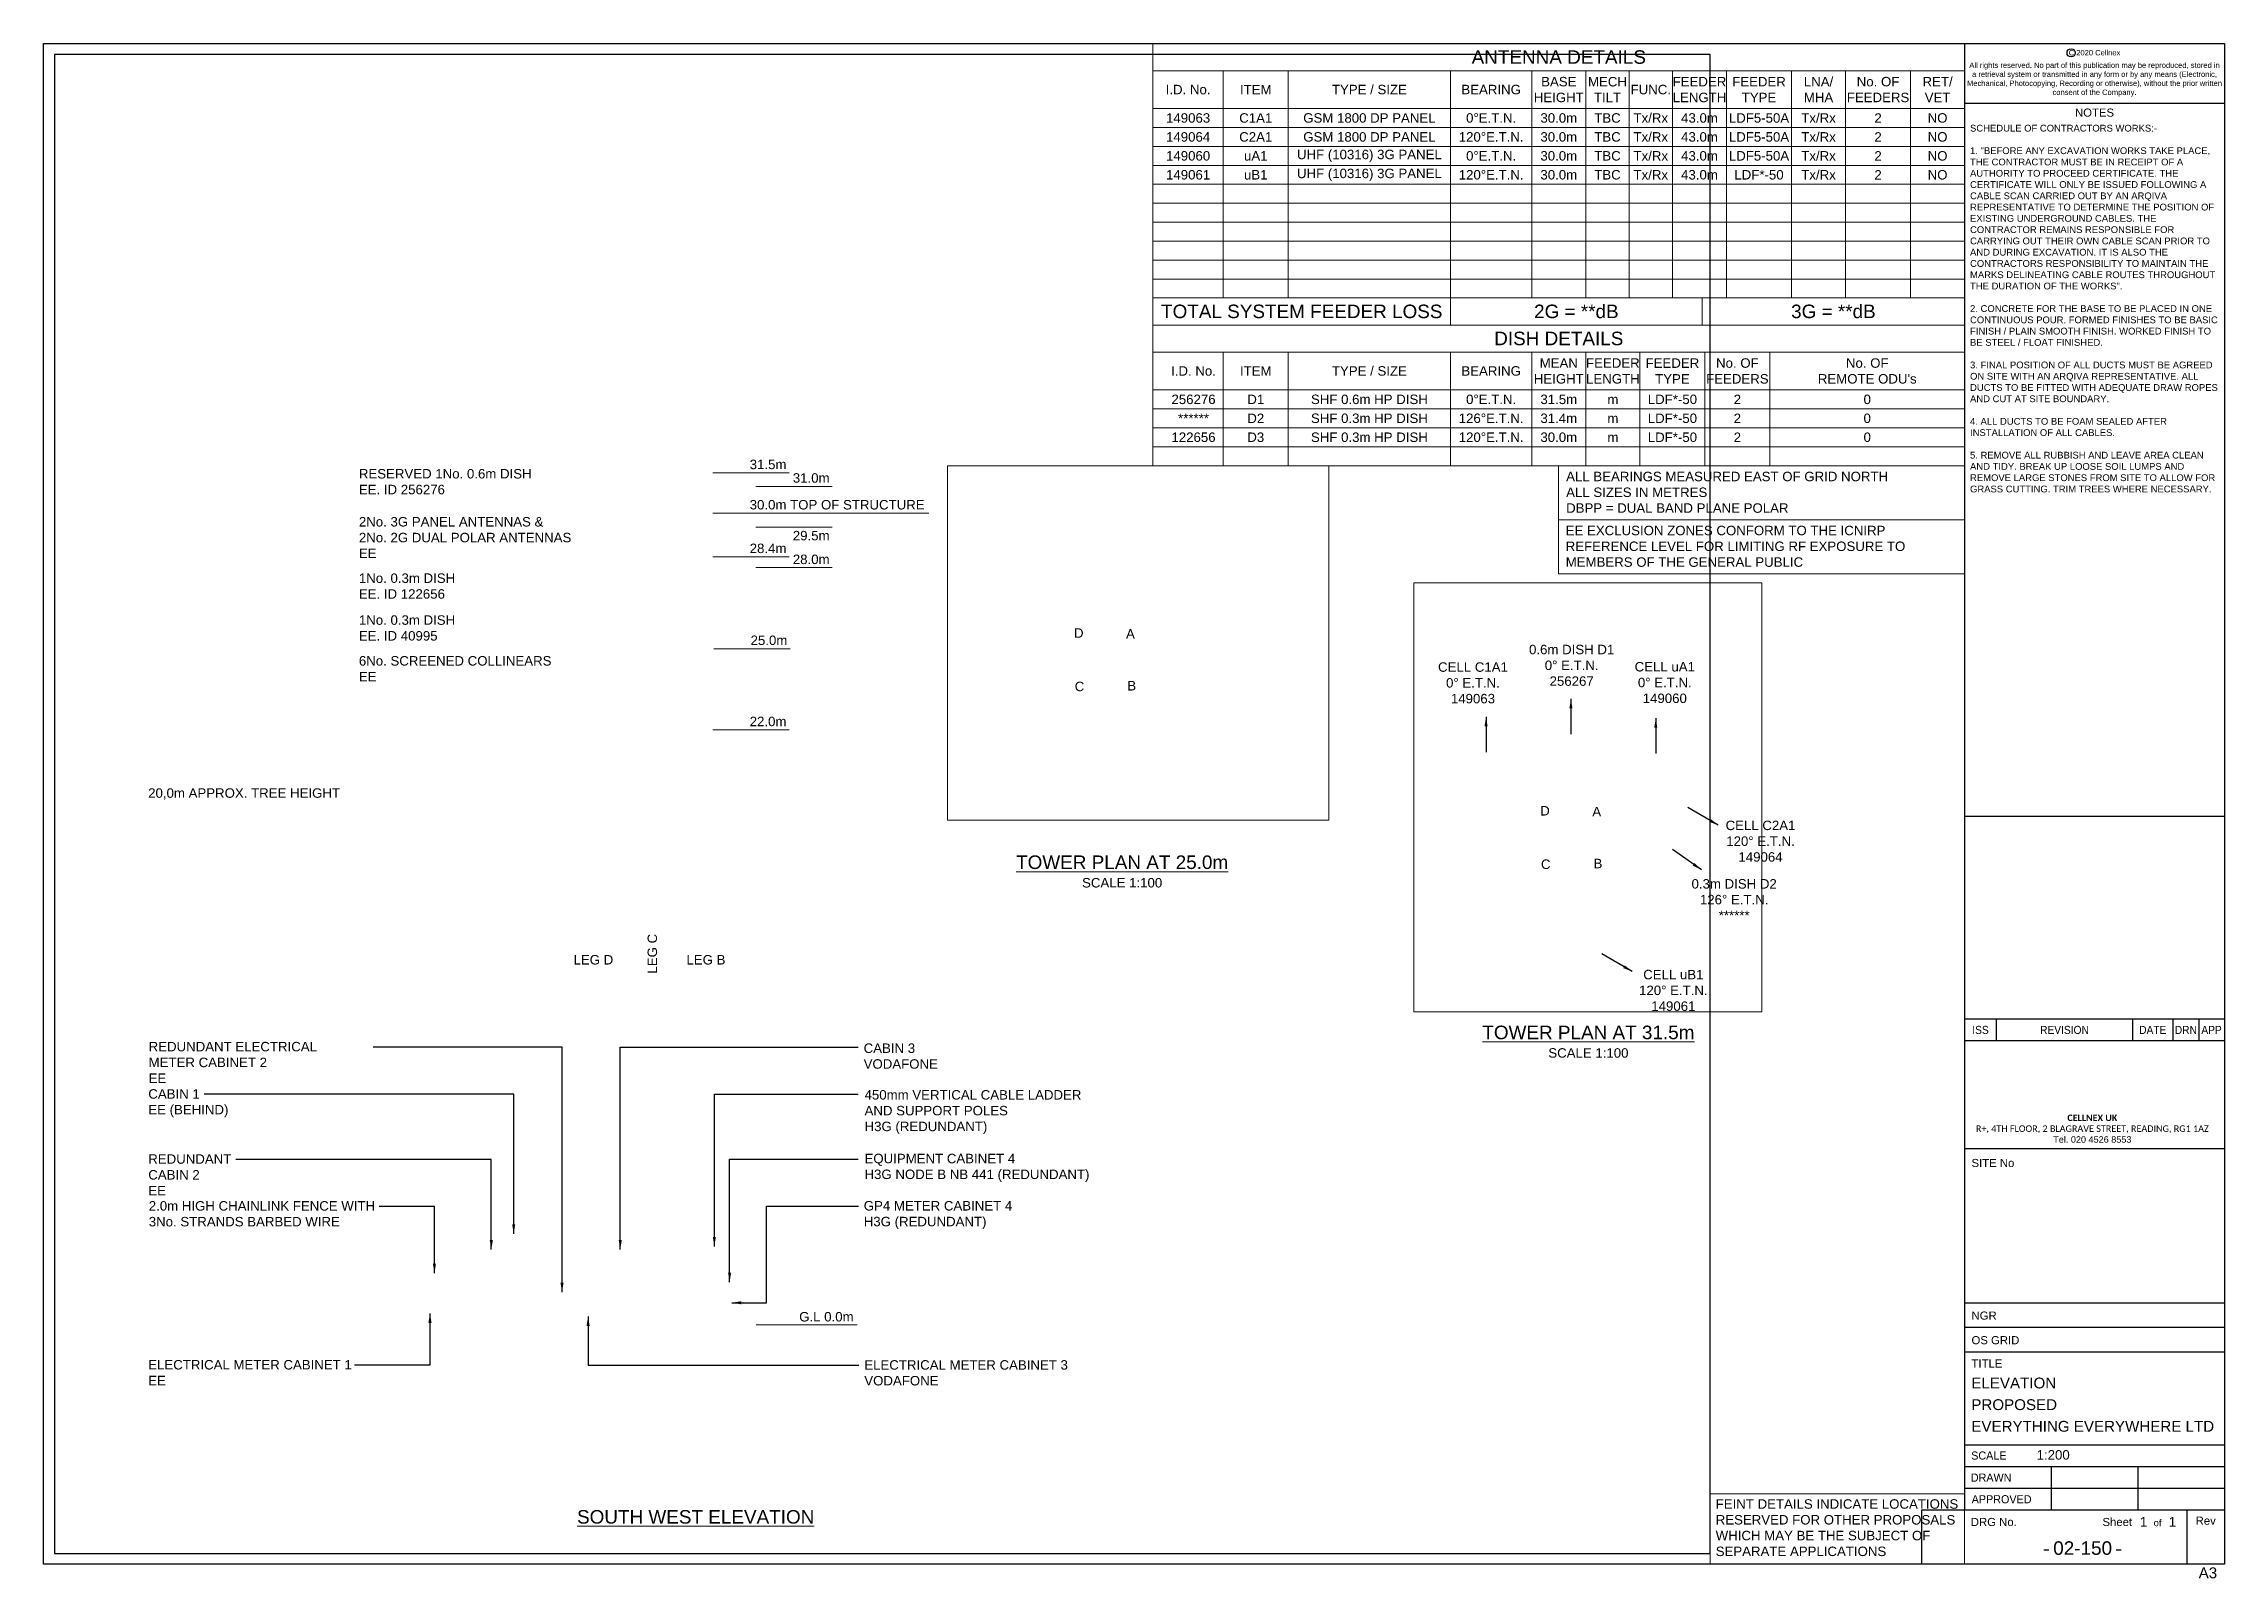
# Paper-space layout '02-150 EE ELEVATION' of a CAD drawing. Header units: millimetres. Extents: x 0 to 403, y -3 to 281.
import ezdxf
from ezdxf.enums import TextEntityAlignment as Align

# ---------------------------------------------------------------- set-up
doc = ezdxf.new("R2010")
doc.units = ezdxf.units.MM
doc.header["$LTSCALE"] = 30
doc.layers.add('ACAD ENTITIES HIDDEN', color=7, linetype='Continuous')
doc.layers.add('BORDER', color=7, linetype='Continuous', lineweight=25)
doc.layers.add('TEXT AND DIMENSIONS', color=7, linetype='Continuous', lineweight=13)
doc.layers.add('VIEWPORTS', color=7, linetype='Continuous', plot=False)
doc.styles.add('textstyle3', font='arial.ttf')
doc.styles.add('textstyle4', font='arial.ttf', dxfattribs={"width": 0.9})
doc.styles.add('textstyle5', font='arial.ttf', dxfattribs={"width": 0.95})
doc.dimstyles.new('QCADDimStyle', dxfattribs={"dimtxt": 1.75, "dimasz": 1.75, "dimexe": 1.75, "dimexo": 1.75, "dimgap": 0.75, "dimtad": 1, "dimtoh": 1, "dimzin": 12, "dimdsep": 46, "dimtxsty": 'Standard', "dimcen": 0.09, "dimclrt": 256, "dimazin": 3, "dimtfac": 1, "dimtdec": 4, "dimtofl": 0, "dimtmove": 2, "dimatfit": 3, "dimfxl": 1, "dimtolj": 1, "dimtzin": 0, "dimarcsym": 0})

# ---------------------------------------------------------------- blocks, each defined once
blk = doc.blocks.new('CELLNEX A3MAS')
at = {"layer": 'BORDER'}
for p, q in [((0, 281), (403, 281)), ((0, 0), (0, 281)), ((355, 281), (355, 10)), ((403, 281), (403, 0)), ((355, 270), (403, 270)), ((355, 138.24), (403, 138.24)), ((403, 100.74), (355, 100.74)), ((403, 96.74), (355, 96.74)), ((360.85, 100.74), (360.85, 96.74)), ((386.04, 100.74), (386.04, 96.74)), ((393.5, 100.74), (393.5, 96.74)), ((398.25, 100.74), (398.25, 96.74)), ((403, 76.74), (355, 76.74)), ((403, 48.21), (355, 48.21)), ((403, 43.71), (355, 43.71)), ((403, 39.21), (355, 39.21)), ((403, 22), (355, 22)), ((403, 18), (355, 18)), ((371, 18), (371, 10)), ((387, 18), (387, 10)), ((403, 14), (355, 14)), ((403, 10), (347, 10)), ((347, 10), (347, 0)), ((396.05, 10), (396.05, 0)), ((403, 0), (0, 0))]:
    blk.add_line(p, q, dxfattribs=at)
at = {"layer": 'BORDER', "const_width": 0.25}
for points in [[(369.61, 2.64), (370.61, 2.64)], [(382.95, 2.64), (383.95, 2.64)]]:
    blk.add_lwpolyline(points, dxfattribs=at)
at = {"layer": 'BORDER'}
blk.add_circle((374.68, 279.3), 0.764, dxfattribs=at)
at = {"layer": 'BORDER', "style": 'textstyle3'}
blk.add_text('NOTES', height=1.5, dxfattribs=at).set_placement((379, 267.5), align=Align.CENTER)
at = {"layer": 'BORDER'}
for s, style, width, p in [('ISS', 'textstyle4', 0.9, (357.93, 98.73)), ('REVISION', 'textstyle4', 0.9, (373.45, 98.73)), ('DATE', 'textstyle4', 0.9, (389.77, 98.73)), ('DRN', 'textstyle4', 0.9, (395.88, 98.73)), ('APP', 'textstyle4', 0.9, (400.63, 98.73)), ('DRAWN', 'textstyle5', 0.95, (359.9, 16)), ('APPROVED', 'textstyle5', 0.95, (361.83, 12))]:
    blk.add_text(s, height=1.5, dxfattribs=dict(at, style=style, width=width)).set_placement(p, align=Align.MIDDLE_CENTER)
at = {"layer": 'BORDER', "style": 'textstyle3'}
for s, p in [('SITE No', (356.27, 73.39)), ('NGR', (356.27, 45.19)), ('OS GRID', (356.27, 40.64)), ('TITLE', (356.27, 36.33)), ('DRG No.', (356.14, 7.05))]:
    blk.add_text(s, height=1.5, dxfattribs=at).set_placement(p)
at = {"layer": 'BORDER', "style": 'textstyle5', "width": 0.95}
blk.add_text('SCALE', height=1.5, dxfattribs=at).set_placement((356.21, 19.33))
at = {"layer": 'BORDER', "style": 'textstyle3'}
for s, height, p in [('Sheet', 1.5, (383.21, 7.83)), ('of', 1.25, (390.65, 7.67)), ('Rev', 1.5, (399.55, 8.03))]:
    blk.add_text(s, height=height, dxfattribs=at).set_placement(p, align=Align.MIDDLE)
for s, insert, char_height, attachment_point in [('C 2020 Cellnex', (379, 279.82), 1, 2), ('A3', (399.96, -1.61), 2, 5)]:
    blk.add_mtext(s, dxfattribs=dict(at, insert=insert, char_height=char_height, attachment_point=attachment_point))
at = {"layer": 'BORDER', "attachment_point": 1, "style": 'textstyle3'}
for s, insert, char_height, width in [('\\pxqc;All rights reserved. No part of this publication may be reproduced, stored in a retrieval system or transmitted in any form or by any means (Electronic, Mechanical, Photocopying, Recording or otherwise), without the prior written consent of the Company.', (355.5, 277.51), 1, 47), ('\\pxsm1,qc;{\\fCalibri|b1|i0|c0|p34;CELLNEX UK\\P\\fCalibri|b0|i0|c0|p34;R+, 4TH FLOOR, 2 BLAGRAVE STREET, READING, RG1 1AZ \\P}Tel. 020 4526 8553', (356.94, 83.09), 1.2, 43.3154)]:
    blk.add_mtext(s, dxfattribs=dict(at, insert=insert, char_height=char_height, width=width))
at = {"layer": 'BORDER', "style": 'textstyle3'}
for tag, p, height in [('TITLE1', (356.24, 32.48), 2), ('TITLE2', (356.24, 28.48), 2), ('TITLE3', (356.24, 24.48), 2), ('SCALE', (368.3, 19.33), 1.75)]:
    blk.add_attdef(tag, p, '', height=height, dxfattribs=at)
for tag, height, p in [('SHTNO', 1.8, (388.07, 7.83)), ('SHTOF', 1.8, (393.4, 7.83)), ('USERIDCATEGORY', 2.5, (376.81, 2.98))]:
    blk.add_attdef(tag, text='', height=height, dxfattribs=at).set_placement(p, align=Align.MIDDLE)

psp = doc.layouts.new('02-150 EE ELEVATION')

# ---------------------------------------------------------------- linework, layer by layer
at = {"layer": 'TEXT AND DIMENSIONS'}
for p, q in [((205, 281), (205, 203)), ((205, 276), (355, 276)), ((218, 234), (218, 276)), ((230, 234), (230, 276)), ((260, 229), (260, 276)), ((275, 234), (275, 276)), ((285, 234), (285, 276)), ((293, 234), (293, 276)), ((301, 234), (301, 276)), ((311, 234), (311, 276)), ((323, 234), (323, 276)), ((333, 234), (333, 276)), ((345, 234), (345, 276)), ((205, 269), (355, 269)), ((205, 265.5), (355, 265.5)), ((205, 262), (355, 262)), ((205, 258.5), (355, 258.5)), ((205, 255), (355, 255)), ((205, 251.5), (355, 251.5)), ((205, 248), (355, 248)), ((205, 244.5), (355, 244.5)), ((205, 241), (355, 241)), ((205, 237.5), (355, 237.5)), ((205, 234), (355, 234)), ((205, 234), (355, 234)), ((306.5, 229), (306.5, 234)), ((205, 229), (355, 229)), ((205, 224), (355, 224)), ((218, 224), (218, 203)), ((230, 224), (230, 203)), ((260, 224), (260, 203)), ((275, 203), (275, 224)), ((285, 203), (285, 224)), ((295, 203), (295, 224)), ((307, 203), (307, 224)), ((319, 203), (319, 224)), ((205, 217), (355, 217)), ((205, 213.5), (355, 213.5)), ((205, 210), (355, 210)), ((205, 206.5), (355, 206.5)), ((137.77, 201.68), (123.65, 201.68)), ((205, 203), (355, 203)), ((279.94, 182.99), (279.94, 203)), ((145.74, 199.18), (131.62, 199.18)), ((163.56, 194.22), (123.65, 194.22)), ((145.74, 191.67), (131.62, 191.67)), ((355, 193.02), (279.94, 193.02)), ((137.77, 186.17), (123.65, 186.17)), ((145.74, 184.17), (131.62, 184.17)), ((279.94, 182.99), (355, 182.99)), ((137.95, 169.18), (123.83, 169.18)), ((137.77, 154.18), (123.65, 154.18)), ((150.35, 44.25), (131.69, 44.25)), ((355, 13), (308, 13)), ((308, 13), (308, 0))]:
    psp.add_line(p, q, dxfattribs=at)
at = {"layer": 'VIEWPORTS'}
psp.add_lwpolyline([(2, 279), (2, 2), (282, 2), (282, 2), (308, 2), (308, 279)], close=True, dxfattribs=at)

# ---------------------------------------------------------------- block references
at = {"layer": 'BORDER'}
psp.add_blockref('CELLNEX A3MAS', (0, 0), dxfattribs=at).add_auto_attribs({'USERIDCATEGORY': '02-150', 'SCALE': '1:200', 'SHTNO': '1', 'SHTOF': '1', 'TITLE1': 'ELEVATION', 'TITLE2': 'PROPOSED', 'TITLE3': 'EVERYTHING EVERYWHERE LTD'})

# ---------------------------------------------------------------- texts
at = {"layer": 'ACAD ENTITIES HIDDEN', "insert": (356, 266), "char_height": 1.25, "width": 46, "attachment_point": 1, "style": 'textstyle3'}
psp.add_mtext('SCHEDULE OF CONTRACTORS WORKS:-\\P\\P1. "BEFORE ANY EXCAVATION WORKS TAKE PLACE, THE CONTRACTOR MUST BE IN RECEIPT OF A AUTHORITY TO PROCEED CERTIFICATE. THE CERTIFICATE WILL ONLY BE ISSUED FOLLOWING A CABLE SCAN CARRIED OUT BY AN ARQIVA REPRESENTATIVE TO DETERMINE THE POSITION OF EXISTING UNDERGROUND CABLES. THE CONTRACTOR REMAINS RESPONSIBLE FOR CARRYING OUT THEIR OWN CABLE SCAN PRIOR TO AND DURING EXCAVATION. IT IS ALSO THE CONTRACTORS RESPONSIBILITY TO MAINTAIN THE MARKS DELINEATING CABLE ROUTES THROUGHOUT THE DURATION OF THE WORKS".\\P\\P2. CONCRETE FOR THE BASE TO BE PLACED IN ONE CONTINUOUS POUR. FORMED FINISHES TO BE BASIC FINISH / PLAIN SMOOTH FINISH. WORKED FINISH TO BE STEEL / FLOAT FINISHED.\\P\\P3. FINAL POSITION OF ALL DUCTS MUST BE AGREED ON SITE WITH AN ARQIVA REPRESENTATIVE. ALL DUCTS TO BE FITTED WITH ADEQUATE DRAW ROPES AND CUT AT SITE BOUNDARY.\\P\\P4. ALL DUCTS TO BE FOAM SEALED AFTER INSTALLATION OF ALL CABLES.\\P\\P5. REMOVE ALL RUBBISH AND LEAVE AREA CLEAN AND TIDY. BREAK UP LOOSE SOIL LUMPS AND REMOVE LARGE STONES FROM SITE TO ALLOW FOR GRASS CUTTING. TRIM TREES WHERE NECESSARY.', dxfattribs=at)
at = {"layer": 'ACAD ENTITIES HIDDEN', "char_height": 1.75, "attachment_point": 5, "style": 'textstyle3'}
for s, insert in [('******', (212.5, 211.75)), ('D2', (224, 211.75)), ('SHF 0.3m HP DISH', (245, 211.75)), ('126°E.T.N.', (267.5, 211.75)), ('31.4m', (280, 211.75)), ('m', (290, 211.75)), ('LDF*-50', (301, 211.75)), ('2', (313, 211.75)), ('0', (337, 211.75)), ('{\\fArial|b0|i0|c238|p34;0.}3{\\fArial|b0|i0|c238|p34;m DISH D}2{\\fArial|b0|i0|c238|p34;\\P}126{\\fArial|b0|i0|c238|p34;%%D E.T.N.\\P**}*{\\fArial|b0|i0|c238|p34;***}', (312.41, 122.81))]:
    psp.add_mtext(s, dxfattribs=dict(at, insert=insert))
at = {"layer": 'TEXT AND DIMENSIONS', "style": 'textstyle3'}
for s, insert, char_height, attachment_point in [('ANTENNA DETAILS', (280, 278.5), 2.5, 5), ('BASE\\PHEIGHT', (280, 272.5), 1.75, 5), ('MECH\\PTILT', (289, 272.5), 1.75, 5), ('FEEDER\\PLENGTH', (306, 272.5), 1.75, 5), ('FEEDER\\PTYPE', (317, 272.5), 1.75, 5), ('LNA/\\PMHA', (328, 272.5), 1.75, 5), ('No. OF\\PFEEDERS', (339, 272.5), 1.75, 5), ('RET/\\PVET', (350, 272.5), 1.75, 5), ('I.D. No.', (211.5, 272.5), 1.75, 5), ('ITEM', (224, 272.5), 1.75, 5), ('TYPE / SIZE', (245, 272.5), 1.75, 5), ('BEARING', (267.5, 272.5), 1.75, 5), ('FUNC.', (297, 272.5), 1.75, 5), ('149063', (211.5, 267.25), 1.75, 5), ('C1A1', (224, 267.25), 1.75, 5), ('GSM 1800 DP PANEL', (245, 267.25), 1.75, 5), ('0°E.T.N.', (267.5, 267.25), 1.75, 5), ('30.0m', (280, 267.25), 1.75, 5), ('TBC', (289, 267.25), 1.75, 5), ('Tx/Rx', (297, 267.25), 1.75, 5), ('43.0m', (306, 267.25), 1.75, 5), ('LDF5-50A', (317, 267.25), 1.75, 5), ('Tx/Rx', (328, 267.25), 1.75, 5), ('2', (339, 267.25), 1.75, 5), ('NO', (350, 267.25), 1.75, 5), ('149064', (211.5, 263.75), 1.75, 5), ('C2A1', (224, 263.75), 1.75, 5), ('GSM 1800 DP PANEL', (245, 263.75), 1.75, 5), ('120°E.T.N.', (267.5, 263.75), 1.75, 5), ('30.0m', (280, 263.75), 1.75, 5), ('TBC', (289, 263.75), 1.75, 5), ('Tx/Rx', (297, 263.75), 1.75, 5), ('43.0m', (306, 263.75), 1.75, 5), ('LDF5-50A', (317, 263.75), 1.75, 5), ('Tx/Rx', (328, 263.75), 1.75, 5), ('2', (339, 263.75), 1.75, 5), ('NO', (350, 263.75), 1.75, 5), ('149060', (211.5, 260.25), 1.75, 5), ('uA1', (224, 260.25), 1.75, 5), ('UHF (10316) 3G PANEL', (245, 260.25), 1.75, 5), ('UHF (10316) 3G PANEL', (245, 256.75), 1.75, 5), ('0°E.T.N.', (267.5, 260.25), 1.75, 5), ('30.0m', (280, 260.25), 1.75, 5), ('TBC', (289, 260.25), 1.75, 5), ('Tx/Rx', (297, 260.25), 1.75, 5), ('43.0m', (306, 260.25), 1.75, 5), ('LDF5-50A', (317, 260.25), 1.75, 5), ('Tx/Rx', (328, 260.25), 1.75, 5), ('2', (339, 260.25), 1.75, 5), ('NO', (350, 260.25), 1.75, 5), ('149061', (211.5, 256.75), 1.75, 5), ('uB1', (224, 256.75), 1.75, 5), ('120°E.T.N.', (267.5, 256.75), 1.75, 5), ('30.0m', (280, 256.75), 1.75, 5), ('TBC', (289, 256.75), 1.75, 5), ('Tx/Rx', (297, 256.75), 1.75, 5), ('43.0m', (306, 256.75), 1.75, 5), ('LDF*-50', (317, 256.75), 1.75, 5), ('Tx/Rx', (328, 256.75), 1.75, 5), ('2', (339, 256.75), 1.75, 5), ('NO', (350, 256.75), 1.75, 5), ('TOTAL SYSTEM FEEDER LOSS', (232.5, 231.5), 2.5, 5), ('2G = **dB', (283.25, 231.5), 2.5, 5), ('3G = **dB', (330.75, 231.5), 2.5, 5), ('DISH DETAILS', (280, 226.5), 2.5, 5), ('MEAN\\PHEIGHT', (280, 220.5), 1.75, 5), ('FEEDER\\PLENGTH', (290, 220.5), 1.75, 5), ('FEEDER\\PTYPE', (301, 220.5), 1.75, 5), ('No. OF\\PFEEDERS', (313, 220.5), 1.75, 5), ("No. OF\\PREMOTE ODU's", (337, 220.5), 1.75, 5), ('I.D. No.', (212.5, 220.5), 1.75, 5), ('ITEM', (224, 220.5), 1.75, 5), ('TYPE / SIZE', (245, 220.5), 1.75, 5), ('BEARING', (267.5, 220.5), 1.75, 5), ('256276', (212.5, 215.25), 1.75, 5), ('D1', (224, 215.25), 1.75, 5), ('SHF 0.6m HP DISH', (245, 215.25), 1.75, 5), ('0°E.T.N.', (267.5, 215.25), 1.75, 5), ('31.5m', (280, 215.25), 1.75, 5), ('m', (290, 215.25), 1.75, 5), ('LDF*-50', (301, 215.25), 1.75, 5), ('2', (313, 215.25), 1.75, 5), ('0', (337, 215.25), 1.75, 5), ('122656', (212.5, 208.25), 1.75, 5), ('D3', (224, 208.25), 1.75, 5), ('SHF 0.3m HP DISH', (245, 208.25), 1.75, 5), ('120°E.T.N.', (267.5, 208.25), 1.75, 5), ('30.0m', (280, 208.25), 1.75, 5), ('m', (290, 208.25), 1.75, 5), ('LDF*-50', (301, 208.25), 1.75, 5), ('2', (313, 208.25), 1.75, 5), ('0', (337, 208.25), 1.75, 5), ('D', (191.29, 172.07), 1.75, 5), ('A', (200.84, 171.93), 1.75, 5), ('{\\fArial|b0|i0|c238|p34;0.6m DISH D1\\P}0{\\fArial|b0|i0|c238|p34;%%D E.T.N.\\P}256267', (282.38, 166.1), 1.75, 5), ('CELL C1A{\\fArial|b0|i0|c238|p34;1\\P}0{\\fArial|b0|i0|c238|p34;%%D E.T.N.\\P}149063', (264.14, 162.86), 1.75, 5), ('CELL uA{\\fArial|b0|i0|c238|p34;1\\P}0{\\fArial|b0|i0|c238|p34;%%D E.T.N.\\P}149060', (299.59, 162.92), 1.75, 5), ('C', (191.43, 162.19), 1.75, 5), ('B', (201.08, 162.33), 1.75, 5), ('D', (277.45, 139.23), 1.75, 5), ('A', (287.01, 139.08), 1.75, 5), ('CELL C2A{\\fArial|b0|i0|c238|p34;1\\P}120{\\fArial|b0|i0|c238|p34;%%D E.T.N.\\P}149064', (317.28, 133.6), 1.75, 5), ('{\\LTOWER PLAN AT 25.0m\\P\\H0.7x;\\lSCALE 1:100}', (199.31, 130.97), 2.5, 2), ('C', (277.59, 129.34), 1.75, 5), ('B', (287.24, 129.48), 1.75, 5), ('CELL uB{\\fArial|b0|i0|c238|p34;1\\P}120{\\fArial|b0|i0|c238|p34;%%D E.T.N.\\P}149061', (301.17, 106.03), 1.75, 5), ('{\\LTOWER PLAN AT 31.5m\\P\\H0.7x;\\lSCALE 1:100}', (285.47, 99.52), 2.5, 2), ('{\\LSOUTH WEST ELEVATION}', (120.5, 10), 2.5, 2)]:
    psp.add_mtext(s, dxfattribs=dict(at, insert=insert, char_height=char_height, attachment_point=attachment_point))
at = {"layer": 'TEXT AND DIMENSIONS', "char_height": 1.75, "style": 'textstyle3'}
for s, insert, width, attachment_point in [('RESERVED 1No. 0.6m DISH\\PEE. ID 256276', (58.26, 200.04), 38.2507, 4), ('31.5m ', (130.48, 204.11), 7.1976, 1), ('31.0m ', (138.45, 201.61), 7.1976, 1), ('ALL BEARINGS MEASURED EAST OF GRID NORTH\\PALL SIZES IN METRES \\PDBPP = DUAL BAND PLANE POLAR', (281.36, 201.88), 73, 1), ('2No. 3G PANEL ANTENNAS & 2No. 2G DUAL POLAR ANTENNAS\\PEE ', (58.26, 189.72), 39.3216, 4), ('30.0m TOP OF STRUCTURE', (130.48, 196.66), 32.7481, 1), ('29.5m ', (138.45, 190.95), 7.1976, 1), ('EE EXCLUSION ZONES CONFORM TO THE ICNIRP REFERENCE LEVEL FOR LIMITING RF EXPOSURE TO MEMBERS OF THE GENERAL PUBLIC', (281.28, 191.9), 73.7206, 1), ('28.4m ', (130.48, 188.6), 6.8424, 1), ('28.0m ', (138.45, 186.57), 6.8424, 1), ('1No. 0.3m DISH\\P\\pxt12;EE. ID 122656', (58.26, 183.09), 34.45, 1), ('1No. 0.3m DISH\\P\\pxt12;EE. ID 40995', (58.26, 175.35), 34.45, 1), ('25.0m ', (130.65, 171.61), 6.8424, 1), ('6No. SCREENED COLLINEARS\\PEE ', (58.26, 165.48), 39.3216, 4), ('22.0m ', (130.48, 156.61), 6.8424, 1), ('20,0m APPROX. TREE HEIGHT', (19.32, 143.38), 46.715, 1), ('LEG D', (97.93, 112.57), 7.6173, 1), ('LEG B', (118.8, 112.57), 7.6173, 1), ('REDUNDANT ELECTRICAL METER CABINET 2\\PEE', (19.41, 96.52), 40.1814, 1), ('\\pxql;CABIN 3 VODAFONE', (151.54, 96.23), 13.7819, 1), ('\\pxql;CABIN 1 \\PEE (BEHIND)', (19.35, 87.78), 14.9714, 1), ('450mm VERTICAL CABLE LADDER AND SUPPORT POLES \\PH3G (REDUNDANT) ', (151.71, 87.61), 40.828, 1), ('\\pxql;REDUNDANT CABIN 2 EE', (19.34, 75.75), 9.9142, 1), ('EQUIPMENT CABINET 4\\PH3G NODE B NB 441 (REDUNDANT) \\P ', (151.7, 75.84), 42.9747, 1), ('2.0m HIGH CHAINLINK FENCE WITH 3No. STRANDS BARBED WIRE', (19.43, 67.09), 42.5816, 1), ('GP4 METER CABINET 4 H3G (REDUNDANT)', (151.56, 67.11), 28.6462, 1), ('G.L 0.0m ', (139.63, 46.6), 10.1834, 1), ('ELECTRICAL METER CABINET 1\\PEE', (19.33, 37.73), 40.1814, 1), ('ELECTRICAL METER CABINET 3\\PVODAFONE', (151.66, 37.7), 40.1814, 1), ('FEINT DETAILS INDICATE LOCATIONS RESERVED FOR OTHER PROPOSALS WHICH MAY BE THE SUBJECT OF SEPARATE APPLICATIONS', (309, 12), 48.6012, 1)]:
    psp.add_mtext(s, dxfattribs=dict(at, insert=insert, width=width, attachment_point=attachment_point))
at = {"layer": 'TEXT AND DIMENSIONS', "insert": (111.61, 109.14), "char_height": 1.75, "width": 7.6173, "attachment_point": 1, "rotation": 90, "style": 'textstyle3'}
psp.add_mtext('LEG C', dxfattribs=at)

# ---------------------------------------------------------------- leaders
at = {"layer": 'ACAD ENTITIES HIDDEN'}
psp.add_leader([(306.35, 128.33), (301.01, 132.07)], dimstyle='QCADDimStyle', dxfattribs=at)
at = {"layer": 'TEXT AND DIMENSIONS'}
for points in [[(282.24, 159.89), (282.24, 153.37)], [(266.56, 156.58), (266.56, 150.06)], [(297.92, 156.32), (297.92, 149.8)], [(309.48, 136.56), (303.84, 139.82)], [(293.58, 109.53), (287.93, 112.79)], [(95.8, 50.25), (95.8, 95.52), (60.92, 95.52)], [(106.56, 58.15), (106.56, 95.57), (150.53, 95.57)], [(86.87, 61.07), (86.87, 86.83), (29.66, 86.83)], [(123.95, 58.73), (123.95, 86.85), (150.53, 86.85)], [(82.73, 58.14), (82.73, 74.81), (35.5, 74.81)], [(126.77, 52.11), (126.77, 74.87), (150.53, 74.87)], [(72.22, 53.8), (72.22, 66.12), (62.01, 66.12)], [(127.18, 48.31), (133.57, 48.31), (133.57, 66.15), (150.6, 66.15)], [(71.4, 46.33), (71.4, 36.78), (57.47, 36.78)], [(100.62, 45.75), (100.62, 36.78), (150.62, 36.78)]]:
    psp.add_leader(points, dimstyle='QCADDimStyle', dxfattribs=at)

# ---------------------------------------------------------------- viewports
at = {"layer": 'VIEWPORTS'}
for center, size, view_center_point, view_height, status in [((155, 140.5), (306, 277), (221211.87, -42389.6), 55400, 5), ((202.28, 170.24), (70.47, 65.5279), (282823.45, -14784.94), 6552.7867, 6), ((285.35, 141.73), (64.3, 79.255), (282514.67, 50907.58), 7925.513, 4), ((379, 38.37), (48, 76.739), (24, -50.12), 76.739, 3)]:
    psp.add_viewport(center=center, size=size, view_center_point=view_center_point, view_height=view_height, status=status, dxfattribs=at)
psp.add_viewport(center=(379, 117.49), size=(48, 41.5), view_center_point=(24, 16.7), view_height=41.5, dxfattribs=at)

doc.saveas('drawing.dxf')
